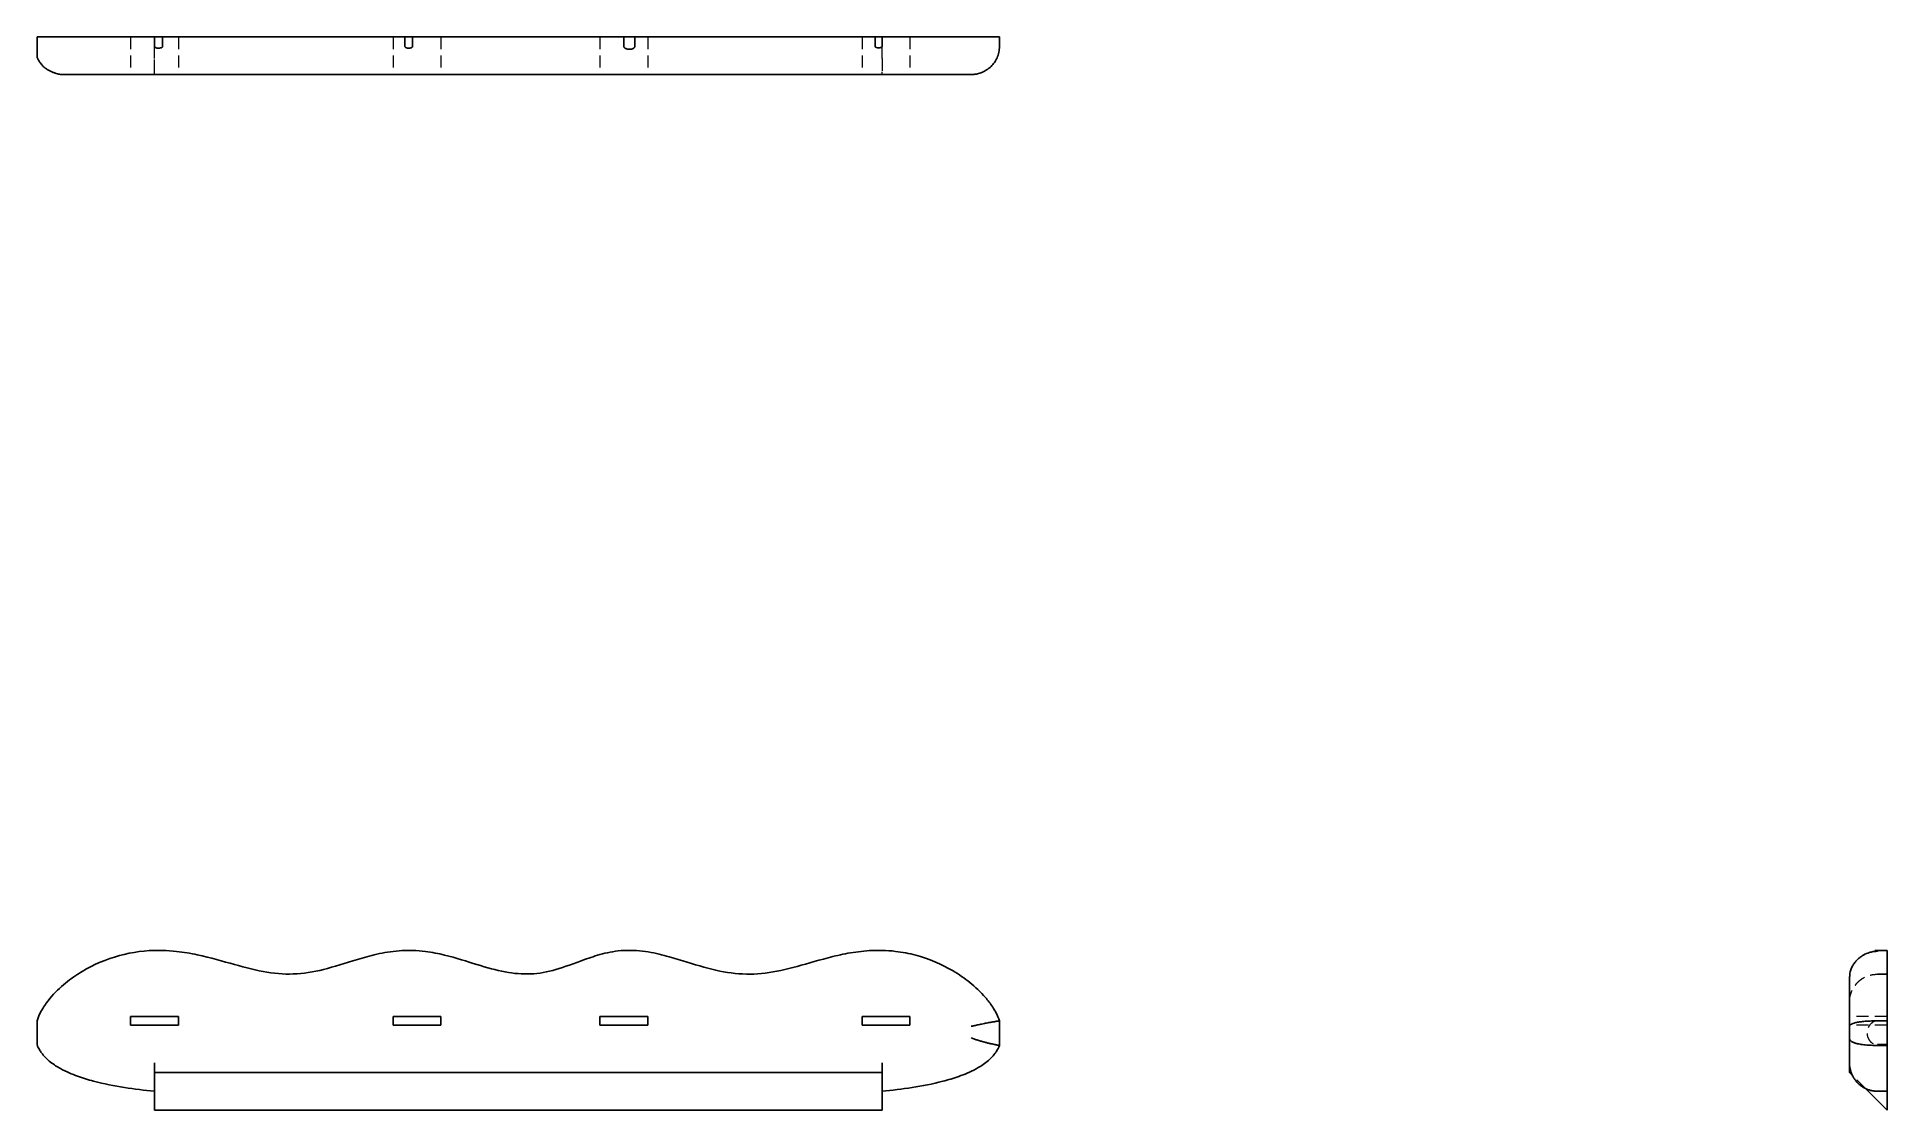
# Model space of a CAD drawing. Header units: millimetres. Extents: x 33 to 225, y 49 to 160.
import ezdxf

# ---------------------------------------------------------------- set-up
doc = ezdxf.new("R2010")
doc.units = ezdxf.units.MM
doc.linetypes.add('HIDDEN', pattern=[1.905, 1.27, -0.635])

msp = doc.modelspace()

# ---------------------------------------------------------------- linework, layer by layer
at = {"color": 7, "linetype": 'Continuous', "lineweight": 25}
for p, q in [((33.23, 159.96), (33.23, 158.99)), ((45.39, 159.96), (45.39, 158.99)), ((45.39, 159.96), (46.25, 159.96)), ((46.25, 159.96), (46.25, 158.99)), ((71.36, 159.96), (71.36, 158.99)), ((71.36, 159.96), (72.16, 159.96)), ((72.16, 159.96), (72.16, 158.99)), ((94.05, 159.96), (94.05, 158.99)), ((94.05, 159.96), (95.19, 159.96)), ((95.19, 159.96), (95.19, 158.99)), ((120.09, 159.96), (120.09, 158.99)), ((120.09, 159.96), (120.81, 159.96)), ((120.81, 159.96), (120.81, 158.99)), ((132.98, 159.96), (132.98, 158.99)), ((224.96, 65.26), (223.99, 65.26)), ((223.99, 65.15), (223.99, 65.26)), ((221.07, 62.34), (221.11, 62.79)), ((221.07, 62.34), (221.11, 62.74)), ((42.91, 57.52), (42.91, 58.4)), ((42.91, 58.4), (47.88, 58.4)), ((47.88, 57.52), (42.91, 57.52)), ((47.88, 58.4), (47.88, 57.52)), ((70.13, 57.52), (70.13, 58.4)), ((70.13, 58.4), (75.09, 58.4)), ((75.09, 57.52), (70.13, 57.52)), ((75.09, 58.4), (75.09, 57.52)), ((91.57, 57.52), (91.57, 58.4)), ((91.57, 58.4), (96.53, 58.4)), ((96.53, 57.52), (91.57, 57.52)), ((96.53, 58.4), (96.53, 57.52)), ((118.73, 57.52), (118.73, 58.4)), ((118.73, 58.4), (123.69, 58.4)), ((123.69, 57.52), (118.73, 57.52)), ((123.69, 58.4), (123.69, 57.52)), ((132.98, 55.41), (132.98, 57.96)), ((224.96, 57.96), (223.99, 57.96)), ((224.96, 57.96), (224.96, 55.41)), ((221.07, 57.39), (221.07, 56.19)), ((224.96, 55.41), (223.99, 55.41)), ((45.39, 52.61), (45.39, 53.59)), ((120.81, 52.61), (45.39, 52.61)), ((45.39, 52.61), (45.39, 52.31)), ((120.81, 53.59), (120.81, 52.61)), ((120.81, 52.31), (120.81, 52.61)), ((221.07, 53.59), (221.07, 52.61)), ((221.36, 52.31), (221.07, 52.61)), ((45.39, 50.95), (45.39, 48.71)), ((120.81, 48.71), (120.81, 50.95)), ((224.96, 48.71), (222.72, 50.95)), ((224.96, 50.66), (223.99, 50.66)), ((224.96, 50.66), (224.96, 48.71)), ((120.81, 48.71), (45.39, 48.71))]:
    msp.add_line(p, q, dxfattribs=at)
at = {"color": 7, "linetype": 'HIDDEN', "lineweight": 18}
for p, q in [((42.91, 159.96), (42.91, 156.07)), ((47.88, 159.96), (47.88, 156.07)), ((70.13, 159.96), (70.13, 156.07)), ((75.09, 159.96), (75.09, 156.07)), ((91.57, 159.96), (91.57, 156.07)), ((96.53, 159.96), (96.53, 156.07)), ((118.73, 159.96), (118.73, 156.07)), ((123.69, 159.96), (123.69, 156.07)), ((45.39, 156.36), (45.39, 157.72)), ((120.81, 157.72), (120.81, 156.36)), ((221.07, 62.34), (221.11, 62.77)), ((221.07, 62.34), (221.11, 62.77)), ((223.99, 62.83), (223.99, 62.83)), ((223.99, 62.8), (224.96, 62.8)), ((224.96, 58.4), (221.07, 58.4)), ((224.96, 57.52), (221.07, 57.52)), ((224.96, 55.5), (223.99, 55.5)), ((222.72, 50.95), (221.36, 52.31))]:
    msp.add_line(p, q, dxfattribs=at)
at = {"color": 7, "linetype": 'Continuous', "lineweight": 25}
for points, knots in [([(33.23, 159.96), (33.52, 159.96), (34.08, 159.96), (35.65, 159.96), (36.64, 159.96), (38.88, 159.96), (40.13, 159.96), (42.07, 159.96), (42.73, 159.96), (44.06, 159.96), (44.73, 159.96), (45.39, 159.96)], [0, 0, 0, 0, 0.25, 0.25, 0.5, 0.5, 0.75, 0.75, 0.875, 0.875, 1, 1, 1, 1]), ([(46.25, 159.96), (47.47, 159.96), (48.67, 159.96), (51, 159.96), (52.12, 159.96), (54.3, 159.96), (55.36, 159.96), (57.41, 159.96), (58.41, 159.96), (59.9, 159.96), (60.39, 159.96), (61.37, 159.96), (61.86, 159.96), (63.33, 159.96), (64.31, 159.96), (66.29, 159.96), (67.29, 159.96), (69.31, 159.96), (70.33, 159.96), (71.36, 159.96)], [0, 0, 0, 0, 0.125, 0.125, 0.25, 0.25, 0.375, 0.375, 0.5, 0.5, 0.5625, 0.5625, 0.625, 0.625, 0.75, 0.75, 0.875, 0.875, 1, 1, 1, 1]), ([(72.16, 159.96), (73.15, 159.96), (74.15, 159.96), (76.14, 159.96), (77.14, 159.96), (79.1, 159.96), (80.06, 159.96), (81.94, 159.96), (82.86, 159.96), (84.21, 159.96), (84.65, 159.96), (85.52, 159.96), (85.95, 159.96), (87.23, 159.96), (88.07, 159.96), (89.75, 159.96), (90.59, 159.96), (92.29, 159.96), (93.16, 159.96), (94.05, 159.96)], [0, 0, 0, 0, 0.125, 0.125, 0.25, 0.25, 0.375, 0.375, 0.5, 0.5, 0.5625, 0.5625, 0.625, 0.625, 0.75, 0.75, 0.875, 0.875, 1, 1, 1, 1]), ([(95.19, 159.96), (96.12, 159.96), (97.07, 159.96), (99.03, 159.96), (100.02, 159.96), (102.03, 159.96), (103.05, 159.96), (104.57, 159.96), (105.07, 159.96), (106.09, 159.96), (106.6, 159.96), (108.12, 159.96), (109.14, 159.96), (111.2, 159.96), (112.25, 159.96), (114.39, 159.96), (115.49, 159.96), (117.75, 159.96), (118.91, 159.96), (120.09, 159.96)], [0, 0, 0, 0, 0.125, 0.125, 0.25, 0.25, 0.375, 0.375, 0.4375, 0.4375, 0.5, 0.5, 0.625, 0.625, 0.75, 0.75, 0.875, 0.875, 1, 1, 1, 1]), ([(120.81, 159.96), (121.47, 159.96), (122.12, 159.96), (123.43, 159.96), (124.09, 159.96), (126.02, 159.96), (127.26, 159.96), (129.51, 159.96), (130.51, 159.96), (132.1, 159.96), (132.68, 159.96), (132.98, 159.96)], [0, 0, 0, 0, 0.125, 0.125, 0.25, 0.25, 0.5, 0.5, 0.75, 0.75, 1, 1, 1, 1]), ([(33.23, 158.99), (33.23, 158.91), (33.23, 158.76), (33.23, 158.55), (33.23, 158.36), (33.23, 158.14), (33.23, 157.96), (33.23, 157.87), (33.23, 157.9), (33.23, 157.9)], [0, 0, 0, 0, 0.120611, 0.243817, 0.364068, 0.488853, 0.733289, 0.980645, 1, 1, 1, 1]), ([(33.23, 157.9), (33.24, 157.88), (33.3, 157.67), (33.48, 157.4), (33.71, 157.09), (33.92, 156.86), (34.15, 156.67), (34.4, 156.52), (34.68, 156.38), (34.92, 156.28), (35.1, 156.21), (35.27, 156.16), (35.46, 156.11), (35.64, 156.08), (35.8, 156.07), (35.91, 156.07), (35.96, 156.07)], [0, 0, 0, 0, 0.015986, 0.168367, 0.244592, 0.321602, 0.40737, 0.503155, 0.592996, 0.671688, 0.708065, 0.744288, 0.822435, 0.910159, 0.956009, 1, 1, 1, 1]), ([(46.25, 158.99), (46.25, 158.98), (46.25, 158.96), (46.24, 158.94), (46.22, 158.91), (46.19, 158.89), (46.15, 158.86), (46.09, 158.84), (46.02, 158.82), (45.92, 158.81), (45.8, 158.8), (45.65, 158.81), (45.54, 158.84), (45.47, 158.88), (45.43, 158.91), (45.4, 158.94), (45.4, 158.97), (45.39, 158.99)], [0, 0, 0, 0, 0.024012, 0.049301, 0.077642, 0.110319, 0.165431, 0.22937, 0.299096, 0.374424, 0.527059, 0.677239, 0.808773, 0.864452, 0.912228, 0.95964, 1, 1, 1, 1]), ([(72.16, 158.99), (72.15, 158.97), (72.15, 158.95), (72.14, 158.92), (72.11, 158.89), (72.07, 158.87), (72.02, 158.84), (71.95, 158.82), (71.85, 158.8), (71.74, 158.79), (71.61, 158.8), (71.5, 158.84), (71.42, 158.88), (71.36, 158.93), (71.36, 158.97), (71.36, 158.99)], [0, 0, 0, 0, 0.033411, 0.068073, 0.107018, 0.15243, 0.205709, 0.297145, 0.395293, 0.50209, 0.656454, 0.793954, 0.878677, 0.943935, 1, 1, 1, 1]), ([(95.19, 158.99), (95.19, 158.97), (95.18, 158.95), (95.17, 158.92), (95.16, 158.89), (95.13, 158.85), (95.08, 158.81), (94.99, 158.75), (94.84, 158.7), (94.64, 158.68), (94.43, 158.69), (94.27, 158.74), (94.16, 158.8), (94.1, 158.86), (94.06, 158.92), (94.05, 158.96), (94.05, 158.99)], [0, 0, 0, 0, 0.022638, 0.045683, 0.069966, 0.096204, 0.14695, 0.20455, 0.336537, 0.484116, 0.640574, 0.781798, 0.846563, 0.903349, 0.953979, 1, 1, 1, 1]), ([(120.81, 158.99), (120.81, 158.98), (120.81, 158.96), (120.8, 158.94), (120.78, 158.92), (120.75, 158.89), (120.68, 158.86), (120.59, 158.84), (120.46, 158.82), (120.35, 158.83), (120.27, 158.85), (120.21, 158.87), (120.16, 158.89), (120.12, 158.92), (120.09, 158.95), (120.09, 158.97), (120.09, 158.99)], [0, 0, 0, 0, 0.026327, 0.0543926, 0.086283, 0.1357134, 0.1935769, 0.3306593, 0.4845833, 0.6396009, 0.7190837, 0.7917313, 0.8569701, 0.9120356, 0.9594495, 1, 1, 1, 1]), ([(130.06, 156.07), (130.1, 156.07), (130.19, 156.07), (130.33, 156.08), (130.51, 156.1), (130.71, 156.14), (130.93, 156.2), (131.26, 156.32), (131.67, 156.53), (132.04, 156.83), (132.29, 157.1), (132.46, 157.32), (132.6, 157.55), (132.73, 157.81), (132.84, 158.08), (132.91, 158.37), (132.97, 158.67), (132.97, 158.88), (132.98, 158.99)], [0, 0, 0, 0, 0.026673, 0.059415, 0.098263, 0.143256, 0.196155, 0.250617, 0.36998, 0.500249, 0.557331, 0.615966, 0.67613, 0.737804, 0.800998, 0.865743, 0.932065, 1, 1, 1, 1]), ([(35.96, 156.07), (35.94, 156.07), (35.94, 156.07), (35.94, 156.07), (35.95, 156.07), (35.99, 156.07), (36.03, 156.07), (36.17, 156.07), (36.3, 156.07), (36.71, 156.07), (37.04, 156.07), (37.75, 156.07), (38.13, 156.07), (38.93, 156.07), (39.35, 156.07), (40.65, 156.07), (41.58, 156.07), (43.49, 156.07), (44.48, 156.07), (45.47, 156.07)], [0, 0, 0, 0, 0.015625, 0.015625, 0.03125, 0.03125, 0.0625, 0.0625, 0.125, 0.125, 0.25, 0.25, 0.375, 0.375, 0.5, 0.5, 0.75, 0.75, 1, 1, 1, 1]), ([(45.47, 156.07), (46.02, 156.07), (46.58, 156.07), (47.68, 156.07), (48.23, 156.07), (49.86, 156.07), (50.92, 156.07), (53.05, 156.07), (54.11, 156.07), (55.73, 156.07), (56.27, 156.07), (57.37, 156.07), (58.47, 156.07), (59.58, 156.07), (60.68, 156.07), (61.23, 156.07), (62.32, 156.07), (62.87, 156.07), (63.94, 156.07), (64.48, 156.07), (66.07, 156.07), (67.12, 156.07), (68.71, 156.07), (69.25, 156.07), (70.34, 156.07), (70.89, 156.07), (71.44, 156.07)], [0, 0, 0, 0, 0.0625, 0.0625, 0.125, 0.125, 0.25, 0.25, 0.375, 0.375, 0.4375, 0.4375, 0.5, 0.5625, 0.5625, 0.625, 0.625, 0.6875, 0.6875, 0.75, 0.75, 0.875, 0.875, 0.9375, 0.9375, 1, 1, 1, 1]), ([(71.44, 156.07), (71.93, 156.07), (72.42, 156.07), (73.39, 156.07), (73.87, 156.07), (75.3, 156.07), (76.23, 156.07), (78.09, 156.07), (79.02, 156.07), (80.44, 156.07), (80.92, 156.07), (81.88, 156.07), (82.85, 156.07), (83.83, 156.07), (84.8, 156.07), (85.29, 156.07), (86.25, 156.07), (86.73, 156.07), (87.68, 156.07), (88.15, 156.07), (89.54, 156.07), (90.44, 156.07), (91.82, 156.07), (92.29, 156.07), (93.24, 156.07), (93.72, 156.07), (94.21, 156.07)], [0, 0, 0, 0, 0.0625, 0.0625, 0.125, 0.125, 0.25, 0.25, 0.375, 0.375, 0.4375, 0.4375, 0.5, 0.5625, 0.5625, 0.625, 0.625, 0.6875, 0.6875, 0.75, 0.75, 0.875, 0.875, 0.9375, 0.9375, 1, 1, 1, 1]), ([(94.21, 156.07), (94.76, 156.07), (95.32, 156.07), (96.41, 156.07), (96.95, 156.07), (98.55, 156.07), (99.6, 156.07), (101.71, 156.07), (102.78, 156.07), (104.41, 156.07), (104.96, 156.07), (106.06, 156.07), (107.17, 156.07), (108.27, 156.07), (109.37, 156.07), (109.92, 156.07), (111.54, 156.07), (112.61, 156.07), (114.74, 156.07), (115.8, 156.07), (117.41, 156.07), (117.96, 156.07), (119.05, 156.07), (119.6, 156.07), (120.16, 156.07)], [0, 0, 0, 0, 0.0625, 0.0625, 0.125, 0.125, 0.25, 0.25, 0.375, 0.375, 0.4375, 0.4375, 0.5, 0.5625, 0.5625, 0.625, 0.625, 0.75, 0.75, 0.875, 0.875, 0.9375, 0.9375, 1, 1, 1, 1]), ([(120.16, 156.07), (121.12, 156.07), (122.09, 156.07), (123.97, 156.07), (124.88, 156.07), (126.62, 156.07), (127.44, 156.07), (128.56, 156.07), (128.91, 156.07), (129.39, 156.07), (129.54, 156.07), (129.82, 156.07), (129.95, 156.07), (130.06, 156.07)], [0, 0, 0, 0, 0.25, 0.25, 0.5, 0.5, 0.75, 0.75, 0.875, 0.875, 0.9375, 0.9375, 1, 1, 1, 1]), ([(45.39, 65.26), (44, 65.22), (41.19, 64.75), (38.02, 63.27), (35.74, 61.57), (34.55, 60.34), (33.82, 59.25), (33.52, 58.71), (33.33, 58.25), (33.25, 58.03), (33.23, 57.96)], [0, 0, 0, 0, 0.698879, 1.397759, 1.747199, 2.096638, 2.183998, 2.271358, 2.315038, 2.334558, 2.334558, 2.334558, 2.334558]), ([(46.25, 65.26), (46.25, 65.26), (46.25, 65.26), (46.24, 65.26), (46.22, 65.26), (46.19, 65.26), (46.15, 65.26), (46.09, 65.26), (46.02, 65.26), (45.92, 65.26), (45.8, 65.26), (45.65, 65.26), (45.54, 65.26), (45.47, 65.26), (45.43, 65.26), (45.4, 65.26), (45.4, 65.26), (45.39, 65.26)], [0, 0, 0, 0, 0.024012, 0.049301, 0.077642, 0.110319, 0.165431, 0.22937, 0.299096, 0.374424, 0.527059, 0.677239, 0.808773, 0.864452, 0.912228, 0.95964, 1, 1, 1, 1]), ([(71.36, 65.26), (70.54, 65.23), (68.95, 65.02), (66.19, 64.28), (63.27, 63.29), (60.17, 62.71), (57.11, 62.89), (53.76, 63.76), (50.59, 64.7), (47.97, 65.16), (46.73, 65.24), (46.25, 65.26)], [0, 0, 0, 0, 0.389646, 0.779292, 1.558584, 2.337877, 3.117169, 3.896461, 4.675753, 5.0654, 5.310903, 5.310903, 5.310903, 5.310903]), ([(72.16, 65.26), (72.15, 65.26), (72.15, 65.26), (72.14, 65.26), (72.11, 65.26), (72.07, 65.26), (72.02, 65.26), (71.95, 65.26), (71.85, 65.26), (71.74, 65.26), (71.61, 65.26), (71.5, 65.26), (71.42, 65.26), (71.36, 65.26), (71.36, 65.26), (71.36, 65.26)], [0, 0, 0, 0, 0.033411, 0.068073, 0.107018, 0.15243, 0.205709, 0.297145, 0.395293, 0.50209, 0.656454, 0.793954, 0.878677, 0.943935, 1, 1, 1, 1]), ([(94.05, 65.26), (93.27, 65.21), (91.74, 64.93), (89.34, 64.09), (86.96, 63.17), (84.4, 62.71), (81.78, 62.94), (78.88, 63.75), (76.14, 64.66), (73.76, 65.15), (72.6, 65.24), (72.16, 65.26)], [0, 0, 0, 0, 0.343821, 0.687643, 1.375285, 2.062928, 2.750571, 3.438213, 4.125856, 4.469677, 4.685608, 4.685608, 4.685608, 4.685608]), ([(95.19, 65.26), (95.19, 65.26), (95.18, 65.26), (95.17, 65.26), (95.16, 65.26), (95.13, 65.26), (95.08, 65.26), (94.99, 65.26), (94.84, 65.26), (94.64, 65.26), (94.43, 65.26), (94.27, 65.26), (94.16, 65.26), (94.1, 65.26), (94.06, 65.26), (94.05, 65.26), (94.05, 65.26)], [0, 0, 0, 0, 0.022638, 0.045683, 0.069966, 0.096204, 0.14695, 0.20455, 0.336537, 0.484116, 0.640574, 0.781798, 0.846563, 0.903349, 0.953979, 1, 1, 1, 1]), ([(120.09, 65.26), (119.31, 65.24), (117.79, 65.09), (114.99, 64.48), (111.93, 63.53), (108.67, 62.79), (105.6, 62.76), (102.39, 63.44), (99.47, 64.43), (97.01, 65.06), (95.73, 65.22), (95.24, 65.25), (95.19, 65.26)], [0, 0, 0, 0, 0.389377, 0.778754, 1.557509, 2.336263, 3.115017, 3.893771, 4.672526, 5.061903, 5.256592, 5.282611, 5.282611, 5.282611, 5.282611]), ([(120.81, 65.26), (120.81, 65.26), (120.81, 65.26), (120.8, 65.26), (120.78, 65.26), (120.75, 65.26), (120.68, 65.26), (120.59, 65.26), (120.46, 65.26), (120.35, 65.26), (120.27, 65.26), (120.21, 65.26), (120.16, 65.26), (120.12, 65.26), (120.09, 65.26), (120.09, 65.26), (120.09, 65.26)], [0, 0, 0, 0, 0.026327, 0.0543926, 0.086283, 0.1357134, 0.1935769, 0.3306593, 0.4845833, 0.6396009, 0.7190837, 0.7917313, 0.8569701, 0.9120356, 0.9594495, 1, 1, 1, 1]), ([(132.98, 57.96), (132.87, 58.27), (132.64, 58.78), (132.16, 59.59), (131.28, 60.72), (129.93, 61.98), (127.6, 63.57), (125.01, 64.67), (122.45, 65.17), (121.27, 65.25), (120.81, 65.26)], [0, 0, 0, 0, 0.087754, 0.175509, 0.351018, 0.702036, 1.053053, 1.755089, 2.106107, 2.336661, 2.336661, 2.336661, 2.336661]), ([(224.96, 65.26), (224.96, 65.24), (224.96, 65.18), (224.96, 64.98), (224.96, 64.83), (224.96, 64.25), (224.96, 63.69), (224.96, 62.31), (224.96, 61.49), (224.96, 59.76), (224.96, 58.85), (224.96, 57.96)], [0, 0, 0, 0, 0.125, 0.125, 0.25, 0.25, 0.5, 0.5, 0.75, 0.75, 1, 1, 1, 1]), ([(223.99, 65.17), (223.83, 65.17), (223.54, 65.15), (223.05, 65.03), (222.58, 64.83), (222.16, 64.55), (221.85, 64.27), (221.59, 63.98), (221.37, 63.64), (221.19, 63.24), (221.13, 62.95), (221.1, 62.79)], [0, 0, 0, 0, 0.095313, 0.179807, 0.31621, 0.409649, 0.488886, 0.584296, 0.700686, 0.839423, 1, 1, 1, 1]), ([(221.07, 62.34), (221.07, 62.36), (221.07, 62.27), (221.07, 61.85), (221.07, 61.53), (221.07, 60.69), (221.07, 60.18), (221.07, 59.26), (221.07, 58.93), (221.07, 58.39), (221.07, 58.2), (221.07, 57.81), (221.07, 57.6), (221.07, 57.39)], [0, 0, 0, 0, 0.25, 0.25, 0.5, 0.5, 0.75, 0.75, 0.875, 0.875, 0.9375, 0.9375, 1, 1, 1, 1]), ([(33.23, 57.96), (33.23, 57.96), (33.23, 57.96), (33.23, 57.94), (33.23, 57.92), (33.23, 57.89), (33.23, 57.84), (33.23, 57.79), (33.23, 57.72), (33.23, 57.65), (33.23, 57.54), (33.23, 57.38), (33.23, 57.17), (33.23, 56.94), (33.23, 56.72), (33.23, 56.49), (33.23, 56.27), (33.23, 56.06), (33.23, 55.87), (33.23, 55.71), (33.23, 55.6), (33.23, 55.54), (33.23, 55.51), (33.23, 55.5), (33.23, 55.5)], [0, 0, 0, 0, 0.02598, 0.051743, 0.077535, 0.10362, 0.130283, 0.157836, 0.186624, 0.217029, 0.249511, 0.31032, 0.374916, 0.438162, 0.500348, 0.562256, 0.625571, 0.686713, 0.750499, 0.812368, 0.875189, 0.917629, 0.958943, 1, 1, 1, 1]), ([(130.06, 57.39), (130.1, 57.4), (130.19, 57.42), (130.33, 57.45), (130.51, 57.49), (130.71, 57.54), (130.93, 57.58), (131.26, 57.65), (131.67, 57.73), (132.04, 57.8), (132.29, 57.84), (132.46, 57.87), (132.6, 57.9), (132.73, 57.92), (132.84, 57.93), (132.91, 57.95), (132.97, 57.96), (132.97, 57.96), (132.98, 57.96)], [0, 0, 0, 0, 0.026673, 0.059415, 0.098263, 0.143256, 0.196155, 0.250617, 0.36998, 0.500249, 0.557331, 0.615966, 0.67613, 0.737804, 0.800998, 0.865743, 0.932065, 1, 1, 1, 1]), ([(221.07, 57.39), (221.07, 57.4), (221.07, 57.42), (221.08, 57.45), (221.1, 57.49), (221.14, 57.54), (221.2, 57.58), (221.32, 57.65), (221.53, 57.73), (221.83, 57.8), (222.1, 57.84), (222.32, 57.87), (222.55, 57.9), (222.81, 57.92), (223.08, 57.93), (223.37, 57.95), (223.67, 57.96), (223.88, 57.96), (223.99, 57.96)], [0, 0, 0, 0, 0.026673, 0.059415, 0.098263, 0.143256, 0.196155, 0.250617, 0.36998, 0.500249, 0.557331, 0.615966, 0.67613, 0.737804, 0.800998, 0.865743, 0.932065, 1, 1, 1, 1]), ([(130.06, 56.19), (130.11, 56.17), (130.23, 56.13), (130.4, 56.06), (130.58, 56), (130.75, 55.95), (130.93, 55.89), (131.1, 55.84), (131.28, 55.79), (131.45, 55.74), (131.62, 55.7), (131.79, 55.66), (131.94, 55.62), (132.05, 55.6), (132.19, 55.57), (132.34, 55.54), (132.53, 55.5), (132.69, 55.46), (132.81, 55.44), (132.91, 55.42), (132.96, 55.41), (132.97, 55.41), (132.98, 55.41)], [0, 0, 0, 0, 0.039078, 0.07858, 0.118523, 0.158923, 0.199796, 0.241156, 0.283019, 0.325398, 0.368308, 0.41176, 0.455767, 0.500342, 0.508178, 0.577414, 0.646932, 0.716769, 0.78696, 0.857539, 0.928541, 1, 1, 1, 1]), ([(221.07, 56.19), (221.07, 56.17), (221.07, 56.13), (221.08, 56.06), (221.11, 56), (221.15, 55.95), (221.2, 55.89), (221.26, 55.84), (221.33, 55.79), (221.42, 55.74), (221.52, 55.7), (221.63, 55.66), (221.76, 55.62), (221.86, 55.6), (221.99, 55.57), (222.16, 55.54), (222.42, 55.5), (222.7, 55.46), (223.01, 55.44), (223.32, 55.42), (223.65, 55.41), (223.87, 55.41), (223.99, 55.41)], [0, 0, 0, 0, 0.039078, 0.07858, 0.118523, 0.158923, 0.199796, 0.241156, 0.283019, 0.325398, 0.368308, 0.41176, 0.455767, 0.500342, 0.508178, 0.577414, 0.646932, 0.716769, 0.78696, 0.857539, 0.928541, 1, 1, 1, 1]), ([(221.07, 56.19), (221.07, 56.05), (221.07, 55.92), (221.07, 55.69), (221.07, 55.59), (221.07, 55.31), (221.07, 55.15), (221.07, 54.72), (221.07, 54.51), (221.07, 54.15), (221.07, 54.01), (221.07, 53.77), (221.07, 53.67), (221.07, 53.59)], [0, 0, 0, 0, 0.0625, 0.0625, 0.125, 0.125, 0.25, 0.25, 0.5, 0.5, 0.75, 0.75, 1, 1, 1, 1]), ([(33.23, 55.5), (33.32, 55.27), (33.49, 54.95), (33.76, 54.54), (34.17, 54.07), (34.84, 53.5), (35.99, 52.79), (37.44, 52.19), (39.65, 51.52), (42.29, 51.02), (44.36, 50.76), (45.39, 50.66)], [0, 0, 0, 0, 0.019046, 0.038091, 0.076183, 0.152365, 0.304731, 0.609461, 0.914192, 1.523653, 2.133114, 2.133114, 2.133114, 2.133114]), ([(120.81, 50.66), (121.84, 50.76), (123.92, 51.01), (126.55, 51.51), (128.76, 52.16), (130.21, 52.76), (131.35, 53.44), (132.02, 54.01), (132.43, 54.46), (132.71, 54.86), (132.88, 55.17), (132.98, 55.41)], [0, 0, 0, 0, 0.608924, 1.217849, 1.522311, 1.826773, 1.979004, 2.05512, 2.093177, 2.112206, 2.131235, 2.131235, 2.131235, 2.131235]), ([(224.96, 55.41), (224.96, 54.81), (224.96, 54.26), (224.96, 53.24), (224.96, 52.79), (224.96, 51.58), (224.96, 51.01), (224.96, 50.66)], [0, 0, 0, 0, 0.25, 0.25, 0.5, 0.5, 1, 1, 1, 1]), ([(45.39, 50.95), (45.39, 50.97), (45.39, 51.02), (45.39, 51.11), (45.39, 51.2), (45.39, 51.31), (45.39, 51.42), (45.39, 51.55), (45.39, 51.68), (45.39, 51.83), (45.39, 51.98), (45.39, 52.14), (45.39, 52.26), (45.39, 52.31)], [0, 0, 0, 0, 0.083716, 0.168894, 0.255527, 0.343603, 0.433108, 0.524028, 0.616355, 0.710092, 0.805264, 0.901896, 1, 1, 1, 1]), ([(120.81, 52.32), (120.81, 52.26), (120.81, 52.16), (120.81, 52.01), (120.81, 51.86), (120.81, 51.73), (120.81, 51.6), (120.81, 51.48), (120.81, 51.37), (120.81, 51.27), (120.81, 51.18), (120.81, 51.09), (120.81, 51.02), (120.81, 50.97), (120.81, 50.95)], [0, 0, 0, 0, 0.090001, 0.178762, 0.26629, 0.352603, 0.437724, 0.521661, 0.604409, 0.685962, 0.766307, 0.845434, 0.923333, 1, 1, 1, 1]), ([(221.07, 53.59), (221.07, 53.54), (221.07, 53.42), (221.08, 53.25), (221.11, 53.09), (221.14, 52.94), (221.18, 52.8), (221.22, 52.67), (221.26, 52.54), (221.31, 52.42), (221.34, 52.35), (221.36, 52.32)], [0, 0, 0, 0, 0.1325, 0.259627, 0.381412, 0.497866, 0.608987, 0.714768, 0.815202, 0.91028, 1, 1, 1, 1]), ([(221.36, 52.32), (221.39, 52.26), (221.44, 52.16), (221.53, 52.01), (221.63, 51.86), (221.73, 51.73), (221.84, 51.6), (221.95, 51.48), (222.07, 51.37), (222.2, 51.27), (222.33, 51.18), (222.46, 51.09), (222.59, 51.02), (222.68, 50.97), (222.72, 50.95)], [0, 0, 0, 0, 0.090001, 0.178762, 0.26629, 0.352603, 0.437724, 0.521661, 0.604409, 0.685962, 0.766307, 0.845434, 0.923333, 1, 1, 1, 1]), ([(222.73, 50.95), (222.78, 50.92), (222.87, 50.88), (223.03, 50.82), (223.18, 50.77), (223.34, 50.73), (223.5, 50.7), (223.66, 50.68), (223.82, 50.66), (223.93, 50.66), (223.99, 50.66)], [0, 0, 0, 0, 0.126479, 0.25251, 0.37811, 0.503289, 0.628055, 0.752418, 0.876392, 1, 1, 1, 1])]:
    msp.add_open_spline(points, degree=3, knots=knots, dxfattribs=at)
at = {"color": 7, "linetype": 'HIDDEN', "lineweight": 18}
for points, knots in [([(45.39, 157.72), (45.39, 157.92), (45.39, 158.13), (45.39, 158.55), (45.39, 158.77), (45.39, 158.99)], [0, 0, 0, 0, 0.5, 0.5, 1, 1, 1, 1]), ([(120.81, 157.73), (120.81, 157.78), (120.81, 157.87), (120.81, 158.03), (120.81, 158.18), (120.81, 158.34), (120.81, 158.5), (120.81, 158.66), (120.81, 158.82), (120.81, 158.93), (120.81, 158.99)], [0, 0, 0, 0, 0.126479, 0.25251, 0.37811, 0.503289, 0.628055, 0.752418, 0.876392, 1, 1, 1, 1]), ([(45.39, 156.07), (45.39, 156.07), (45.39, 156.07), (45.39, 156.08), (45.39, 156.11), (45.39, 156.15), (45.39, 156.23), (45.39, 156.32), (45.39, 156.36)], [0, 0, 0, 0, 0.124314, 0.248785, 0.37382, 0.499819, 0.749829, 1, 1, 1, 1]), ([(120.81, 156.07), (120.81, 156.07), (120.81, 156.07), (120.81, 156.08), (120.81, 156.11), (120.81, 156.14), (120.81, 156.18), (120.81, 156.22), (120.81, 156.26), (120.81, 156.31), (120.81, 156.34), (120.81, 156.36)], [0, 0, 0, 0, 0.1325, 0.259627, 0.381412, 0.497866, 0.608987, 0.714768, 0.815202, 0.91028, 1, 1, 1, 1]), ([(223.99, 65.26), (223.96, 65.26), (223.92, 65.26), (223.84, 65.26), (223.76, 65.26), (223.7, 65.26), (223.68, 65.26), (223.7, 65.26), (223.73, 65.26), (223.77, 65.26), (223.77, 65.26)], [0, 0, 0, 0, 0.057472, 0.120963, 0.257093, 0.423819, 0.609968, 0.807796, 0.985719, 1, 1, 1, 1]), ([(223.99, 65.26), (223.98, 65.26), (223.96, 65.26), (223.94, 65.26), (223.92, 65.26), (223.89, 65.26), (223.86, 65.26), (223.84, 65.26), (223.82, 65.26), (223.83, 65.26), (223.85, 65.26), (223.87, 65.26), (223.89, 65.26), (223.92, 65.26), (223.95, 65.26), (223.97, 65.26), (223.99, 65.26)], [0, 0, 0, 0, 0.026327, 0.0543926, 0.086283, 0.1357134, 0.1935769, 0.3306593, 0.4845833, 0.6396009, 0.7190837, 0.7917313, 0.8569701, 0.9120356, 0.9594495, 1, 1, 1, 1]), ([(221.07, 59.89), (221.08, 60.13), (221.12, 60.56), (221.32, 61.11), (221.55, 61.5), (221.79, 61.81), (222.09, 62.12), (222.54, 62.45), (223.19, 62.74), (223.7, 62.78), (223.99, 62.8)], [0, 0, 0, 0, 0.15871, 0.28645, 0.383187, 0.45371, 0.543775, 0.664965, 0.817047, 1, 1, 1, 1]), ([(223.99, 62.82), (224.15, 62.82), (224.47, 62.82), (224.8, 62.82), (224.96, 62.82)], [0, 0, 0, 0, 0.499998, 1, 1, 1, 1]), ([(223.99, 57.96), (223.95, 57.96), (223.89, 57.96), (223.8, 57.94), (223.71, 57.92), (223.62, 57.89), (223.53, 57.84), (223.44, 57.79), (223.36, 57.72), (223.28, 57.65), (223.18, 57.54), (223.07, 57.38), (222.97, 57.17), (222.91, 56.94), (222.89, 56.72), (222.9, 56.49), (222.95, 56.27), (223.05, 56.06), (223.18, 55.87), (223.34, 55.71), (223.52, 55.6), (223.69, 55.54), (223.84, 55.51), (223.94, 55.5), (223.99, 55.5)], [0, 0, 0, 0, 0.02598, 0.051743, 0.077535, 0.10362, 0.130283, 0.157836, 0.186624, 0.217029, 0.249511, 0.31032, 0.374916, 0.438162, 0.500348, 0.562256, 0.625571, 0.686713, 0.750499, 0.812368, 0.875189, 0.917629, 0.958943, 1, 1, 1, 1]), ([(221.07, 53.59), (221.07, 53.54), (221.07, 53.43), (221.08, 53.27), (221.11, 53.1), (221.15, 52.88), (221.23, 52.62), (221.32, 52.42), (221.36, 52.31)], [0, 0, 0, 0, 0.124314, 0.248785, 0.37382, 0.499819, 0.749829, 1, 1, 1, 1]), ([(222.72, 50.95), (222.68, 50.97), (222.58, 51.02), (222.43, 51.11), (222.29, 51.2), (222.15, 51.31), (222.02, 51.42), (221.89, 51.55), (221.77, 51.68), (221.65, 51.83), (221.55, 51.98), (221.45, 52.14), (221.39, 52.26), (221.36, 52.31)], [0, 0, 0, 0, 0.083716, 0.168894, 0.255527, 0.343603, 0.433108, 0.524028, 0.616355, 0.710092, 0.805264, 0.901896, 1, 1, 1, 1])]:
    msp.add_open_spline(points, degree=3, knots=knots, dxfattribs=at)

doc.saveas('drawing.dxf')
